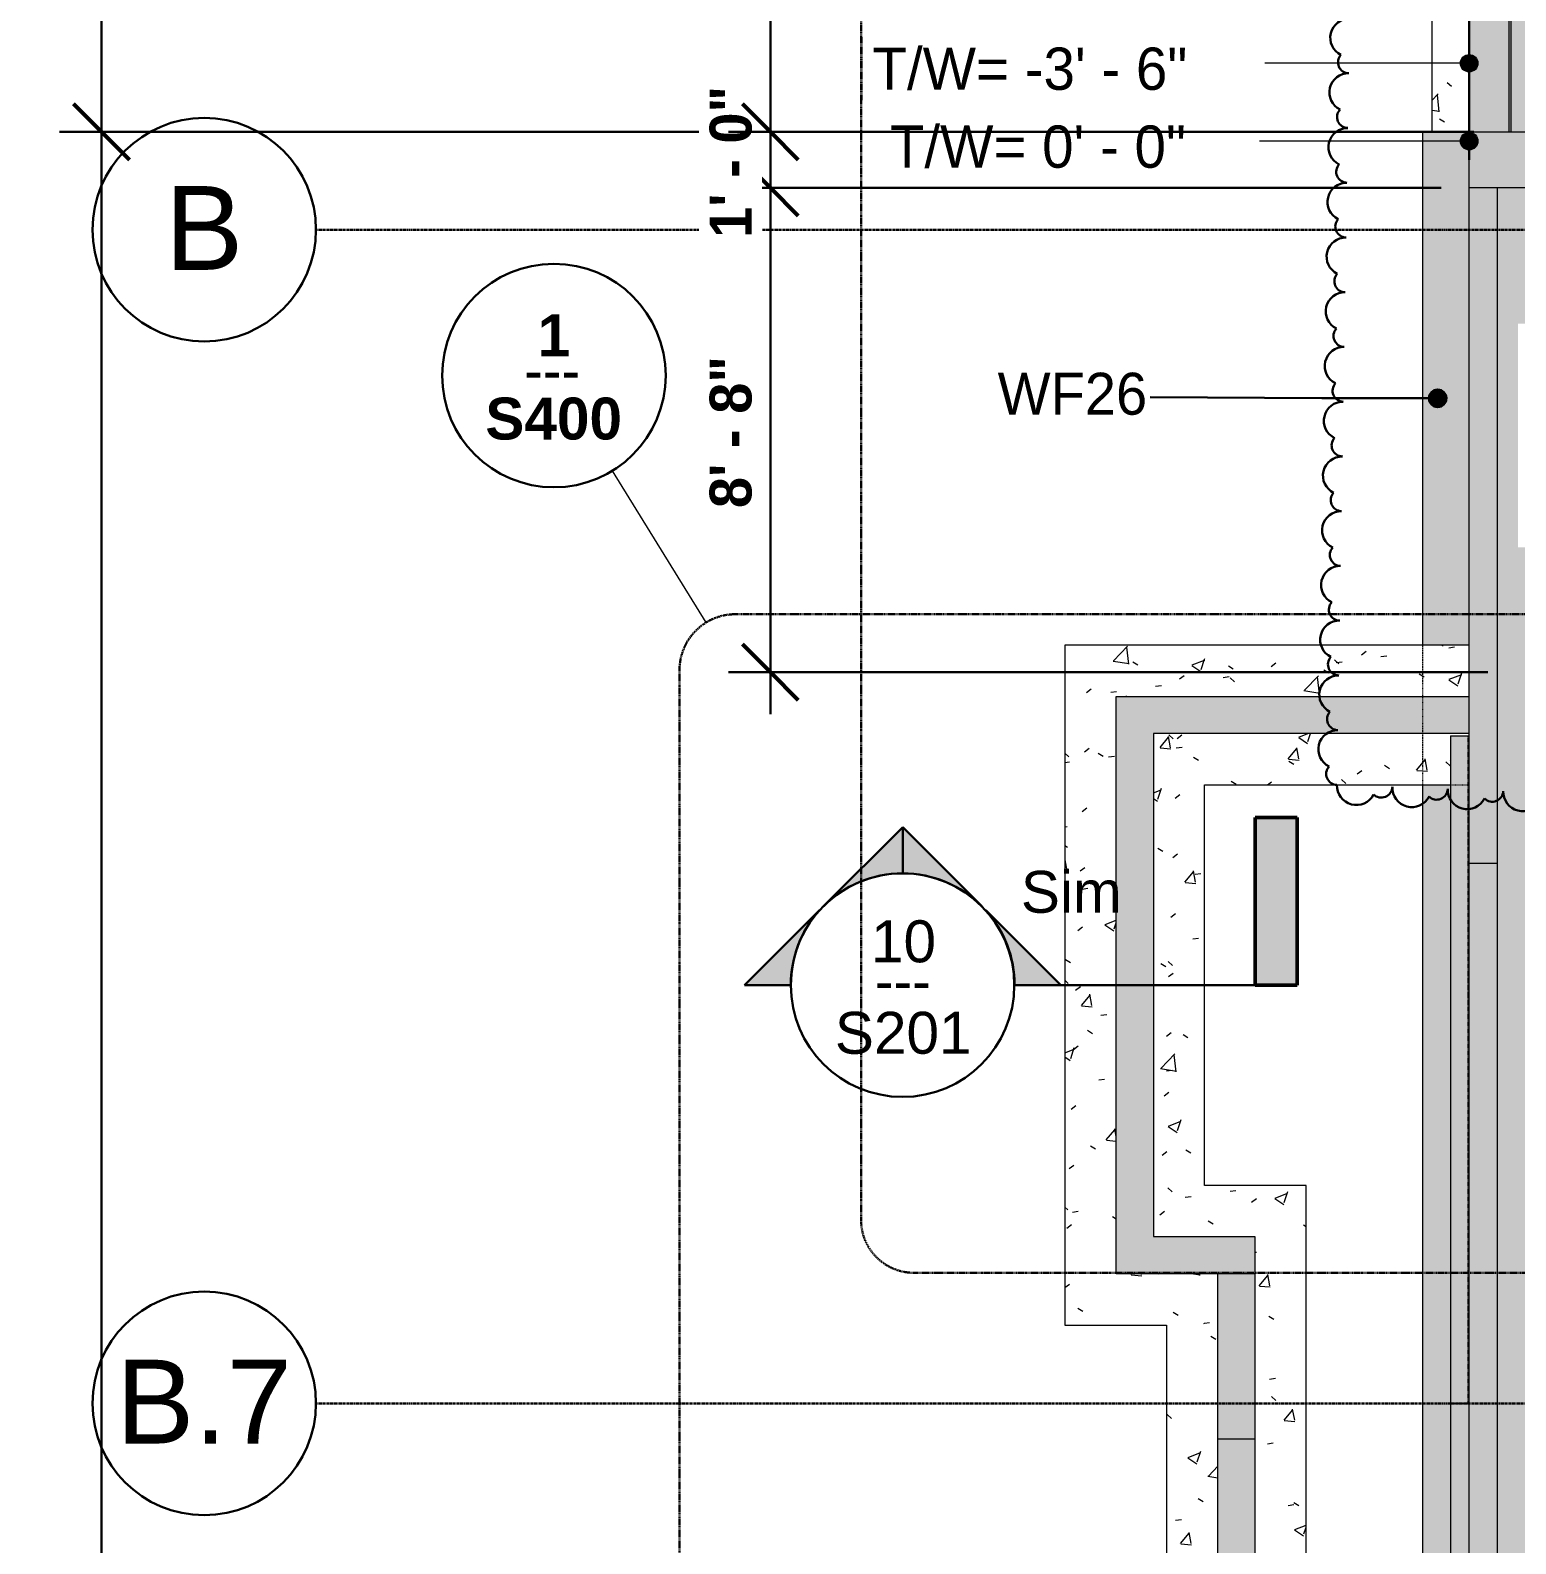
# Model space of a CAD drawing. Header units: inches. Extents: x -4164 to -1564, y 141 to 12367.
# Drawn here: x -4138.3 to -3819.3, y 11253.1 to 11578 of the extents above; entities that cross this region are included whole.
import ezdxf

# ---------------------------------------------------------------- set-up
doc = ezdxf.new("R2010")
doc.units = ezdxf.units.IN
doc.header["$MEASUREMENT"] = 0
for name, pattern in [('Dash', [0.25, 0.125, -0.125]), ('Dash Dot 3_16_', [0.3125, 0.1875, -0.0625, 0, -0.0625]), ('Grid Line 1_2_', [0.875, 0.5, -0.125, 0.125, -0.125]), ('Hidden 1_8_', [0.1875, 0.125, -0.0625])]:
    doc.linetypes.add(name, pattern=pattern)
for name, color, linetype, lineweight in [('A-ANNO-DIMS', 211, 'Continuous', 9), ('A-ANNO-DIMS-96', 211, 'Continuous', 9), ('A-ANNO-SYMB', 150, 'Continuous', 9), ('A-WALL', 113, 'Continuous', 13), ('G-ANNO-DIMS', 111, 'Continuous', 9), ('G-ANNO-REVC', 71, 'Continuous', 30), ('G-ANNO-SYMB', 111, 'Continuous', 30), ('S-BEAM', 12, 'Continuous', 9), ('S-BEAM-HDLN', 1, 'Dash', 9), ('S-FNDN', 32, 'Continuous', 13), ('S-FNDN-HDLN', 4, 'Dash', 9), ('S-FNDN-IDEN', 2, 'Continuous', 30), ('S-GRID', 1, 'Continuous', 9), ('S-GRID-IDEN', 1, 'Continuous', 30)]:
    doc.layers.add(name, color=color, linetype=linetype, lineweight=lineweight)
doc.styles.add('Arial_1', font='arial.ttf', dxfattribs={"height": 18})
doc.styles.add('Arial_3', font='arial.ttf', dxfattribs={"height": 9})
doc.styles.add('Arial_B', font='arialbd.ttf', dxfattribs={"height": 9})
doc.styles.add('Century Gothic', font='', dxfattribs={"height": 9})
doc.styles.add('Century Gothic_1', font='', dxfattribs={"height": 9.070866})
doc.styles.add('Century Gothic_3', font='', dxfattribs={"height": 0.09375})
doc.styles.add('Century Gothic_B', font='', dxfattribs={"height": 9})
doc.styles.get('Century Gothic').set_extended_font_data('Century Gothic')
doc.styles.get('Century Gothic_1').set_extended_font_data('Century Gothic')
doc.styles.get('Century Gothic_3').set_extended_font_data('Century Gothic')
doc.styles.get('Century Gothic_B').set_extended_font_data('Century Gothic', bold=True)
doc.dimstyles.new('OD__1_16__Tol__', dxfattribs={"dimscale": 12, "dimtxt": 9.397514, "dimasz": 1, "dimexe": 0.75, "dimexo": 0.5, "dimgap": 0.125, "dimtad": 1, "dimdec": 4, "dimrnd": 0.0625, "dimzin": 3, "dimdsep": 46, "dimlunit": 4, "dimtxsty": 'Century Gothic_B', "dimblk1": 'OBLIQUE', "dimblk2": 'OBLIQUE', "dimsah": 1, "dimcen": 0.09, "dimdle": 0.75, "dimazin": 0, "dimtfac": 1, "dimtdec": 4, "dimtix": 1, "dimtmove": 0, "dimatfit": 3, "dimfxl": 1, "dimtvp": 1, "dimtfill": 1, "dimfrac": 2, "dimtolj": 1, "dimtzin": 0, "dimlwd": 30, "dimlwe": 30, "dimarcsym": 2})
doc.dimstyles.new('OD__1_4__Tol__', dxfattribs={"dimscale": 12, "dimtxt": 9.397514, "dimasz": 1, "dimexe": 0.75, "dimexo": 0.5, "dimgap": 0.125, "dimtad": 1, "dimrnd": 0.25, "dimzin": 1, "dimdsep": 46, "dimlunit": 4, "dimtxsty": 'Century Gothic_B', "dimblk1": 'OBLIQUE', "dimblk2": 'OBLIQUE', "dimsah": 1, "dimcen": 0.09, "dimdle": 0.75, "dimazin": 0, "dimtfac": 1, "dimtdec": 4, "dimtix": 1, "dimtmove": 0, "dimatfit": 3, "dimfxl": 1, "dimtvp": 1, "dimtfill": 1, "dimfrac": 2, "dimtolj": 1, "dimtzin": 0, "dimlwd": 30, "dimlwe": 30, "dimarcsym": 2})
pattern_1 = [(50, (0, 0), (27.5427, -2.40992), [2.88, -31.68]), (355, (0, 0), (-5.327844, 28.884266), [2.304, -25.344]), (100.451, (2.295, -0.2), (22.215316, 26.47393), [2.448, -26.924]), (46.184, (0, 7.68), (40.981875, -6.35642), [4.32, -47.52]), (96.636, (3.415, 7.15), (35.89075, 37.40619), [3.671, -40.386]), (351.184, (0, 7.68), (35.89097, 37.40622), [3.456, -38.016]), (21, (3.84, 5.76), (22.921036, -15.46073), [2.88, -31.68]), (326, (3.84, 5.76), (9.34353, 27.84574), [2.304, -25.344]), (71.451, (5.75, 4.472), (32.26477, 12.38442), [2.448, -26.924]), (37.5, (0, 0), (0.466855, 12.782707), [1.267, -23.77, 1.267, -24.461, -25.44]), (37.5, (0, 0), (0.466855, 12.782707), [-50.765, 1.267, -24.173]), (7.5, (0, 0), (10.10159, 15.14509), [1.267, -13.402, 1.267, -23.194, -9.696]), (7.5, (0, 0), (10.10159, 15.14509), [-39.13, 1.267, -8.429]), (327.5, (-8.563, 0), (20.499161, -0.86578), [1.267, -8.333, 1.267, -28.685, -39.744]), (327.5, (-8.563, 0), (20.499161, -0.86578), [-39.552, 1.267, -38.477]), (317.5, (-12.403, 0), (22.39478, 3.844288), [1.267, -11.213, 1.267, -18.624, -28.224]), (317.5, (-12.403, 0), (22.39478, 3.844288), [-32.371, 1.267, -26.957])]

# ---------------------------------------------------------------- blocks, each defined once
blk = doc.blocks.new('L-Angle - GALV_ ANGLE - T_B_D_-1693491-FOUNDATION PLAN')
at = {"layer": 'S-BEAM', "linetype": 'Hidden 1_8_'}
blk.add_line((-73.93, -0.83), (69.39, -0.83), dxfattribs=at)
blk = doc.blocks.new('Grid - Grid Head - Circle-1738874-FOUNDATION PLAN')
at = {"layer": 'S-GRID-IDEN'}
for start, end in [(360, 180), (180, 360)]:
    blk.add_arc((0, 0), 0.25, start, end, dxfattribs=at)
blk = doc.blocks.new('DIMBLOCK34-FOUNDATION PLAN')
at = {"layer": 'A-ANNO-DIMS-96', "lineweight": 30}
for p, q in [((-3829.32, 11550.19), (-3829.32, 12016.64)), ((-3207.32, 11789.19), (-3207.32, 12016.64)), ((-3838.32, 12007.64), (-3198.32, 12007.64)), ((-3829.32, 12007.64), (-3829.32, 11550.19)), ((-3207.32, 12007.64), (-3207.32, 11789.19))]:
    blk.add_line(p, q, dxfattribs=at)
at = {"layer": 'A-ANNO-DIMS-96', "lineweight": 50}
for p, q in [((-3829.32, 12007.64), (-3823.32, 12013.64)), ((-3207.32, 12007.64), (-3201.32, 12013.64)), ((-3829.32, 12007.64), (-3835.32, 12001.64)), ((-3207.32, 12007.64), (-3213.32, 12001.64))]:
    blk.add_line(p, q, dxfattribs=at)
at = {"layer": 'A-ANNO-DIMS-96', "color": 0, "lineweight": 30, "insert": (-3542.12, 12020.67), "char_height": 9, "width": 57.1011, "attachment_point": 1, "line_spacing_factor": 0.984502, "style": 'Century Gothic_B', "bg_fill": 3, "box_fill_scale": 1.25, "bg_fill_color": 256, "bg_fill_true_color": 13158600, "bg_fill_transparency": 0}
blk.add_mtext('51\' - 10"', dxfattribs=at)
blk = doc.blocks.new('_Oblique')
at = {"color": 0, "linetype": 'ByBlock', "lineweight": -2}
blk.add_line((-0.5, -0.5), (0.5, 0.5), dxfattribs=at)
blk = doc.blocks.new('Detail View - Callout Head-1738297-FOUNDATION PLAN')
at = {"layer": 'A-ANNO-SYMB', "lineweight": 30}
for start, end in [(360, 180), (180, 360)]:
    blk.add_arc((0, 0), 0.25, start, end, dxfattribs=at)
at = {"layer": 'A-ANNO-SYMB', "insert": (-0.0662, 0.0585), "char_height": 0.09375, "width": 0.160969, "attachment_point": 1, "style": 'Century Gothic_3'}
blk.add_mtext('---', dxfattribs=at)
blk = doc.blocks.new('DIMBLOCK71-FOUNDATION PLAN')
at = {"layer": 'A-ANNO-DIMS-96', "lineweight": 30}
for p, q in [((-4123.02, 12096.19), (-4123.02, 11556.19)), ((-3835.32, 12087.19), (-4132.02, 12087.19)), ((-4123.02, 12087.19), (-3835.32, 12087.19)), ((-3835.32, 11556.19), (-4132.02, 11556.19)), ((-4123.02, 11556.19), (-3835.32, 11556.19))]:
    blk.add_line(p, q, dxfattribs=at)
at = {"layer": 'A-ANNO-DIMS-96', "lineweight": 50}
for p, q in [((-4123.02, 12087.19), (-4129.02, 12093.19)), ((-4123.02, 12087.19), (-4117.02, 12081.19)), ((-4123.02, 11556.19), (-4129.02, 11562.19)), ((-4123.02, 11556.19), (-4117.02, 11550.19))]:
    blk.add_line(p, q, dxfattribs=at)
at = {"layer": 'A-ANNO-DIMS-96', "color": 0, "lineweight": 30, "insert": (-4136.06, 11801.4), "char_height": 9, "width": 48.6881, "attachment_point": 1, "rotation": 90, "line_spacing_factor": 0.984502, "style": 'Century Gothic_B', "bg_fill": 3, "box_fill_scale": 1.25, "bg_fill_color": 256, "bg_fill_true_color": 13158600, "bg_fill_transparency": 0}
blk.add_mtext('44\' - 3"', dxfattribs=at)
blk = doc.blocks.new('DIMBLOCK72-FOUNDATION PLAN')
at = {"layer": 'A-ANNO-DIMS-96', "lineweight": 50}
for p, q in [((-4123.02, 11556.19), (-4129.02, 11562.19)), ((-4123.02, 11556.19), (-4117.02, 11550.19)), ((-4123.02, 10011.56), (-4129.02, 10017.56)), ((-4123.02, 10011.56), (-4117.02, 10005.56))]:
    blk.add_line(p, q, dxfattribs=at)
at = {"layer": 'A-ANNO-DIMS-96', "lineweight": 30}
for p, q in [((-3835.32, 11556.19), (-4132.02, 11556.19)), ((-4123.02, 11556.19), (-4123.02, 10011.56)), ((-4123.02, 11556.19), (-3835.32, 11556.19)), ((-3835.32, 10011.56), (-4132.02, 10011.56)), ((-4123.02, 10011.56), (-3835.32, 10011.56))]:
    blk.add_line(p, q, dxfattribs=at)
at = {"layer": 'A-ANNO-DIMS-96', "color": 0, "lineweight": 30, "insert": (-4136.06, 10748.37), "char_height": 9, "width": 85.2041, "attachment_point": 1, "rotation": 90, "line_spacing_factor": 0.984502, "style": 'Century Gothic_B', "bg_fill": 3, "box_fill_scale": 1.25, "bg_fill_color": 256, "bg_fill_true_color": 13158600, "bg_fill_transparency": 0}
blk.add_mtext('128\' - 8 3/4"', dxfattribs=at)
blk = doc.blocks.new('Section - 3_32_ x 3_8_-1738294-FOUNDATION PLAN')
at = {"layer": 'G-ANNO-SYMB', "lineweight": 9}
blk.add_hatch(color=256, dxfattribs=at).paths.add_polyline_path([(0, 0.375), (0, 0), (-0.09375, 0), (-0.09375, 0.375)], flags=0)
at = {"layer": 'G-ANNO-SYMB', "lineweight": 50}
for p, q in [((0, 0.375), (-0.09375, 0.375)), ((-0.09375, 0.375), (-0.09375, 0)), ((0, 0), (0, 0.375)), ((-0.09375, 0), (0, 0))]:
    blk.add_line(p, q, dxfattribs=at)
blk = doc.blocks.new('Section - Section Head - Filled-1738293-FOUNDATION PLAN')
at = {"layer": 'G-ANNO-SYMB', "lineweight": 9}
h = blk.add_hatch(color=256, dxfattribs=at)
edge = h.paths.add_edge_path(flags=0)
edge.add_line((-0.4268, 0.1768), (-0.25, 0.3536))
edge.add_line((-0.25, 0.3536), (-0.25, 0.25))
edge.add_arc((-0.25, 0), 0.25, 90, 135)
h = blk.add_hatch(color=256, dxfattribs=at)
edge = h.paths.add_edge_path(flags=0)
edge.add_arc((-0.25, 0), 0.25, 45, 90)
edge.add_line((-0.25, 0.25), (-0.25, 0.3536))
edge.add_line((-0.25, 0.3536), (-0.0732, 0.1768))
h = blk.add_hatch(color=256, dxfattribs=at)
edge = h.paths.add_edge_path(flags=0)
edge.add_arc((-0.25, 0), 0.2503, 137.9216, 180)
edge.add_line((-0.5003, 0), (-0.6036, 0))
edge.add_line((-0.6036, 0), (-0.4358, 0.1678))
h = blk.add_hatch(color=256, dxfattribs=at)
edge = h.paths.add_edge_path(flags=0)
edge.add_line((-0.0642, 0.1678), (0.1036, 0))
edge.add_line((0.1036, 0), (0.0003, 0))
edge.add_arc((-0.25, 0), 0.2503, 0, 42.0784)
at = {"layer": 'G-ANNO-SYMB'}
for p, q in [((-0.25, 0.3536), (-0.4268, 0.1768)), ((-0.25, 0.25), (-0.25, 0.3536)), ((-0.0732, 0.1768), (-0.25, 0.3536)), ((-0.25, 0.3536), (-0.25, 0.25)), ((-0.4358, 0.1678), (-0.6036, 0)), ((0.1036, 0), (-0.0642, 0.1678)), ((-0.6036, 0), (-0.5003, 0)), ((0.0003, 0), (0.1036, 0))]:
    blk.add_line(p, q, dxfattribs=at)
for centre, radius, start, end in [((-0.2503, 0), 0.25, 360, 180), ((-0.25, 0), 0.25, 90, 135), ((-0.25, 0), 0.25, 45, 90), ((-0.25, 0), 0.2503, 137.9216, 180), ((-0.25, 0), 0.2503, 0, 42.0784), ((-0.2503, 0), 0.25, 180, 360)]:
    blk.add_arc(centre, radius, start, end, dxfattribs=at)
blk = doc.blocks.new('DIMBLOCK84-FOUNDATION PLAN')
at = {"layer": 'A-ANNO-DIMS-96', "lineweight": 50}
for p, q in [((-3979.38, 11544.19), (-3985.38, 11550.19)), ((-3979.38, 11544.19), (-3973.38, 11538.19)), ((-3979.38, 11440.19), (-3985.38, 11446.19)), ((-3979.38, 11440.19), (-3973.38, 11434.19))]:
    blk.add_line(p, q, dxfattribs=at)
at = {"layer": 'A-ANNO-DIMS-96', "lineweight": 30}
for p, q in [((-3835.32, 11544.19), (-3988.38, 11544.19)), ((-3979.38, 11431.19), (-3979.38, 11544.19)), ((-3979.38, 11544.19), (-3835.32, 11544.19)), ((-3825.32, 11440.19), (-3988.38, 11440.19)), ((-3979.38, 11440.19), (-3825.32, 11440.19))]:
    blk.add_line(p, q, dxfattribs=at)
at = {"layer": 'A-ANNO-DIMS-96', "color": 0, "lineweight": 30, "insert": (-3992.42, 11475.41), "char_height": 9, "width": 40.2751, "attachment_point": 1, "rotation": 90, "line_spacing_factor": 0.984502, "style": 'Century Gothic_B', "bg_fill": 3, "box_fill_scale": 1.25, "bg_fill_color": 256, "bg_fill_true_color": 13158600, "bg_fill_transparency": 0}
blk.add_mtext('8\' - 8"', dxfattribs=at)
blk = doc.blocks.new('DIMBLOCK85-FOUNDATION PLAN')
at = {"layer": 'A-ANNO-DIMS-96', "lineweight": 50}
for p, q in [((-3979.38, 11556.19), (-3985.38, 11562.19)), ((-3979.38, 11556.19), (-3973.38, 11550.19)), ((-3979.38, 11544.19), (-3985.38, 11550.19)), ((-3979.38, 11544.19), (-3973.38, 11538.19))]:
    blk.add_line(p, q, dxfattribs=at)
at = {"layer": 'A-ANNO-DIMS-96', "lineweight": 30}
for p, q in [((-3828.32, 11556.19), (-3988.38, 11556.19)), ((-3979.38, 11544.19), (-3979.38, 11556.19)), ((-3979.38, 11556.19), (-3828.32, 11556.19)), ((-3835.32, 11544.19), (-3988.38, 11544.19)), ((-3979.38, 11544.19), (-3835.32, 11544.19))]:
    blk.add_line(p, q, dxfattribs=at)
at = {"layer": 'A-ANNO-DIMS-96', "color": 0, "lineweight": 30, "insert": (-3992.42, 11533.41), "char_height": 9, "width": 40.2751, "attachment_point": 1, "rotation": 90, "line_spacing_factor": 0.984502, "style": 'Century Gothic_B', "bg_fill": 3, "box_fill_scale": 1.25, "bg_fill_color": 256, "bg_fill_true_color": 13158600, "bg_fill_transparency": 0}
blk.add_mtext('1\' - 0"', dxfattribs=at)
blk = doc.blocks.new('DIMBLOCK86-FOUNDATION PLAN')
at = {"layer": 'A-ANNO-DIMS-96', "lineweight": 50}
for p, q in [((-3979.38, 11775.19), (-3985.38, 11781.19)), ((-3979.38, 11775.19), (-3973.38, 11769.19)), ((-3979.38, 11556.19), (-3985.38, 11562.19)), ((-3979.38, 11556.19), (-3973.38, 11550.19))]:
    blk.add_line(p, q, dxfattribs=at)
at = {"layer": 'A-ANNO-DIMS-96', "lineweight": 30}
for p, q in [((-3761.32, 11775.19), (-3988.38, 11775.19)), ((-3979.38, 11556.19), (-3979.38, 11775.19)), ((-3979.38, 11775.19), (-3761.32, 11775.19)), ((-3828.32, 11556.19), (-3988.38, 11556.19)), ((-3979.38, 11556.19), (-3828.32, 11556.19))]:
    blk.add_line(p, q, dxfattribs=at)
at = {"layer": 'A-ANNO-DIMS-96', "color": 0, "lineweight": 30, "insert": (-3992.42, 11645.4), "char_height": 9, "width": 48.6881, "attachment_point": 1, "rotation": 90, "line_spacing_factor": 0.984502, "style": 'Century Gothic_B', "bg_fill": 3, "box_fill_scale": 1.25, "bg_fill_color": 256, "bg_fill_true_color": 13158600, "bg_fill_transparency": 0}
blk.add_mtext('18\' - 3"', dxfattribs=at)
blk = doc.blocks.new('Family - ___-1979984-FOUNDATION PLAN')
at = {"layer": 'G-ANNO-REVC'}
for centre, radius, start, end in [((-3855.04, 11576.42), 4.11, 89.0423, 243.8335), ((-3855.13, 11571.13), 2.35, 137.232, 269.0423), ((-3855.24, 11564.67), 4.11, 89.0423, 243.8335), ((-3855.33, 11559.38), 2.35, 137.232, 269.0423), ((-3855.43, 11552.91), 4.11, 89.0423, 243.8335), ((-3855.52, 11547.63), 2.35, 137.232, 269.0423), ((-3855.63, 11541.16), 4.11, 89.0423, 243.8335), ((-3855.72, 11535.87), 2.35, 137.232, 269.0423), ((-3855.83, 11529.41), 4.11, 89.0423, 243.8335), ((-3855.92, 11524.12), 2.35, 137.232, 269.0423), ((-3856.02, 11517.65), 4.11, 89.0423, 243.8335), ((-3856.11, 11512.37), 2.35, 137.232, 269.0423), ((-3856.22, 11505.9), 4.11, 89.0423, 243.8335), ((-3856.31, 11500.61), 2.35, 137.232, 269.0423), ((-3856.42, 11494.15), 4.11, 89.0423, 243.8335), ((-3856.51, 11488.86), 2.35, 137.232, 269.0423), ((-3856.61, 11482.39), 4.11, 89.0423, 243.8335), ((-3856.7, 11477.11), 2.35, 137.232, 269.0423), ((-3856.81, 11470.64), 4.11, 89.0423, 243.8335), ((-3856.9, 11465.35), 2.35, 137.232, 269.0423), ((-3857.01, 11458.89), 4.11, 89.0423, 243.8335), ((-3857.1, 11453.6), 2.35, 137.232, 269.0423), ((-3857.2, 11447.14), 4.11, 89.0423, 243.8335), ((-3857.29, 11441.85), 2.35, 137.232, 269.0423), ((-3857.4, 11435.38), 4.11, 89.0423, 243.8335), ((-3857.49, 11430.09), 2.35, 137.232, 269.0423), ((-3857.6, 11423.63), 4.11, 89.0423, 243.8335), ((-3857.68, 11418.34), 2.35, 137.232, 269.0423), ((-3853.56, 11415.83), 4.17, 177.8709, 332.6621), ((-3848.2, 11415.64), 2.38, 226.0606, 357.8709), ((-3841.65, 11415.39), 4.17, 177.8709, 332.6621), ((-3836.29, 11415.19), 2.38, 226.0606, 357.8709), ((-3829.75, 11414.95), 4.17, 177.8709, 332.6621), ((-3824.39, 11414.75), 2.38, 226.0606, 357.8709), ((-3817.84, 11414.51), 4.17, 177.8709, 332.6621)]:
    blk.add_arc(centre, radius, start, end, dxfattribs=at)

msp = doc.modelspace()

# ---------------------------------------------------------------- hatches: boundary and pattern name
at = {"layer": 'A-WALL'}
for points in [[(-3809.32374, 11432.1894), (-3587.32374, 11432.1894), (-3587.32374, 11440.1894), (-3819.32374, 11440.1894), (-3819.32374, 11432.1894), (-3811.14192, 11432.1894)], [(-3905.12374, 11426.9894), (-3829.32374, 11426.9894), (-3829.32374, 11434.9894), (-3905.12374, 11434.9894)], [(-3905.12374, 11310.9894), (-3897.12374, 11310.9894), (-3897.12374, 11426.9894), (-3905.12374, 11426.9894), (-3905.12374, 11324.67756)], [(-3883.32374, 11310.9894), (-3875.32374, 11310.9894), (-3875.32374, 11318.9894), (-3897.12374, 11318.9894), (-3897.12374, 11310.9894), (-3886.12374, 11310.9894)], [(-3876.57417, 11275.53958), (-3875.32374, 11275.53958), (-3875.32374, 11310.9894), (-3883.32374, 11310.9894), (-3883.32374, 11275.53958)], [(-3883.32374, 11057.1144), (-3875.32374, 11057.1144), (-3875.32374, 11275.53958), (-3883.32374, 11275.53958), (-3883.32374, 11154.0144)]]:
    msp.add_hatch(color=256, dxfattribs=at).paths.add_polyline_path(points, flags=0)
at = {"layer": 'G-ANNO-DIMS'}
h = msp.add_hatch(color=256, dxfattribs=at)
edge = h.paths.add_edge_path(flags=0)
edge.add_arc((-3829.32374, 11554.20249), 1.875, 0, 360)
at = {"layer": 'S-BEAM'}
for points in [[(-3829.32374, 11283.17264), (-3829.32374, 11426.4894), (-3833.32374, 11426.4894), (-3833.32374, 11283.17264)], [(-3833.32374, 11067.36014), (-3829.32374, 11067.36014), (-3829.32374, 11283.17264), (-3833.32374, 11283.17264), (-3833.32374, 11161.53656)]]:
    msp.add_hatch(color=253, dxfattribs=at).paths.add_polyline_path(points, flags=0)
at = {"layer": 'S-FNDN', "lineweight": 9}
h = msp.add_hatch(dxfattribs=at)
h.set_pattern_fill('FP_6', color=256, style=0, pattern_type=2)
h.set_pattern_definition(pattern_1)
h.paths.add_polyline_path([(-3809.32374, 11529.1894), (-3807.32374, 11529.1894), (-3807.32374, 11544.1894), (-3809.32374, 11544.1894)], flags=0)
h.paths.add_polyline_path([(-3807.32374, 11556.1894), (-3807.32374, 11830.9894), (-3815.32374, 11830.9894), (-3815.32374, 11556.1894), (-3809.32374, 11556.1894)], flags=0)
h.paths.add_polyline_path([(-3829.32374, 11556.1894), (-3829.32374, 11830.9894), (-3837.32374, 11830.9894), (-3837.32374, 11556.1894)], flags=0)
at = {"layer": 'S-FNDN'}
for points in [[(-3820.82374, 11556.1894), (-3820.82374, 11830.9894), (-3829.32374, 11830.9894), (-3829.32374, 11556.1894)], [(-3820.32374, 11556.1894), (-3820.32374, 11830.9894), (-3820.82374, 11830.9894), (-3820.82374, 11556.1894)], [(-3815.32374, 11556.1894), (-3815.32374, 11830.9894), (-3820.32374, 11830.9894), (-3820.32374, 11556.1894)], [(-3829.32374, 11544.1894), (-3599.32374, 11544.1894), (-3599.32374, 11556.1894), (-3829.32374, 11556.1894)], [(-3829.32374, 11399.1894), (-3823.32374, 11399.1894), (-3823.32374, 11544.1894), (-3829.32374, 11544.1894), (-3829.32374, 11415.9894)], [(-3819.32374, 10011.5599), (-3819.32374, 11544.1894), (-3823.32374, 11544.1894), (-3823.32374, 10011.5599)], [(-3829.32374, 11165.1894), (-3823.32374, 11165.1894), (-3823.32374, 11399.1894), (-3829.32374, 11399.1894), (-3829.32374, 11324.67756)]]:
    msp.add_hatch(color=256, dxfattribs=at).paths.add_polyline_path(points, flags=0)
at = {"layer": 'S-FNDN', "lineweight": 9}
h = msp.add_hatch(dxfattribs=at)
h.set_pattern_fill('FP_6', color=256, style=0, pattern_type=2)
h.set_pattern_definition(pattern_1)
h.paths.add_polyline_path([(-3829.32374, 9901.1894), (-3829.32374, 11002.1144), (-3839.32374, 11002.1144), (-3839.32374, 9901.1894), (-3829.45592, 9901.1894)], flags=0)
h.paths.add_polyline_path([(-3819.32374, 9911.1894), (-3809.32374, 9911.1894), (-3809.32374, 11432.1894), (-3819.32374, 11432.1894), (-3819.32374, 9937.97906)], flags=0)
h.paths.add_polyline_path([(-3839.32374, 11032.1144), (-3833.32374, 11032.1144), (-3833.32374, 11415.9894), (-3839.32374, 11415.9894), (-3839.32374, 11067.40437)], flags=0)
h.paths.add_polyline_path([(-3818.82374, 11440.1894), (-3809.32374, 11440.1894), (-3809.32374, 11466.9894), (-3818.82374, 11466.9894), (-3818.82374, 11514.9894), (-3809.32374, 11514.9894), (-3809.32374, 11544.1894), (-3819.32374, 11544.1894), (-3819.32374, 11440.1894)], flags=0)
h.paths.add_polyline_path([(-3839.32374, 11445.9894), (-3829.32374, 11445.9894), (-3829.32374, 11556.1894), (-3839.32374, 11556.1894), (-3839.32374, 11544.1894)], flags=0)
h = msp.add_hatch(dxfattribs=at)
h.set_pattern_fill('FP_6', color=256, style=0, pattern_type=2)
h.set_pattern_definition(pattern_1)
h.paths.add_polyline_path([(-3894.32374, 11299.9894), (-3886.12374, 11299.9894), (-3886.12374, 11310.9894), (-3905.12374, 11310.9894), (-3905.12374, 11434.9894), (-3886.12374, 11434.9894), (-3886.12374, 11445.9894), (-3916.12374, 11445.9894), (-3916.12374, 11299.9894), (-3897.12374, 11299.9894)], flags=0)
h.paths.add_polyline_path([(-3886.12374, 11318.9894), (-3886.12374, 11426.9894), (-3897.12374, 11426.9894), (-3897.12374, 11318.9894), (-3889.1304, 11318.9894)], flags=0)
h = msp.add_hatch(dxfattribs=at)
h.set_pattern_fill('FP_6', color=256, style=0, pattern_type=2)
h.set_pattern_definition(pattern_1)
h.paths.add_polyline_path([(-3833.32374, 11415.9894), (-3833.32374, 11426.4894), (-3829.32374, 11426.4894), (-3829.32374, 11426.9894), (-3886.12374, 11426.9894), (-3886.12374, 11415.9894), (-3839.32374, 11415.9894)], flags=0)
h.paths.add_polyline_path([(-3886.12374, 11434.9894), (-3829.32374, 11434.9894), (-3829.32374, 11445.9894), (-3886.12374, 11445.9894)], flags=0)
h = msp.add_hatch(dxfattribs=at)
h.set_pattern_fill('FP_6', color=256, style=0, pattern_type=2)
h.set_pattern_definition(pattern_1)
h.paths.add_polyline_path([(-3886.12374, 11299.9894), (-3883.32374, 11299.9894), (-3883.32374, 11310.9894), (-3886.12374, 11310.9894)], flags=0)
h.paths.add_polyline_path([(-3875.32374, 11299.9894), (-3864.32374, 11299.9894), (-3864.32374, 11329.9894), (-3886.12374, 11329.9894), (-3886.12374, 11318.9894), (-3875.32374, 11318.9894), (-3875.32374, 11310.9894)], flags=0)
h = msp.add_hatch(dxfattribs=at)
h.set_pattern_fill('FP_6', color=256, style=0, pattern_type=2)
h.set_pattern_definition(pattern_1)
h.paths.add_polyline_path([(-3894.32374, 11057.1144), (-3883.32374, 11057.1144), (-3883.32374, 11067.44384), (-3883.57374, 11067.46429), (-3883.57374, 11067.73006), (-3883.57374, 11067.76073), (-3883.82374, 11067.75051), (-3887.32374, 11067.77095), (-3887.32374, 11217.51772), (-3883.32374, 11217.51772), (-3883.32374, 11221.1144), (-3894.32374, 11221.1144), (-3894.32374, 11067.75051)], flags=0)
h.paths.add_polyline_path([(-3875.32374, 11057.1144), (-3864.32374, 11057.1144), (-3864.32374, 11299.9894), (-3875.32374, 11299.9894), (-3875.32374, 11113.2144)], flags=0)
h.paths.add_polyline_path([(-3887.98159, 11229.1144), (-3883.32374, 11229.1144), (-3883.32374, 11299.9894), (-3894.32374, 11299.9894), (-3894.32374, 11229.1144)], flags=0)
at = {"layer": 'S-FNDN-IDEN'}
h = msp.add_hatch(color=256, dxfattribs=at)
edge = h.paths.add_edge_path(flags=0)
edge.add_arc((-3836.09448, 11498.98916), 1.875, 0, 360)

# ---------------------------------------------------------------- linework, layer by layer
at = {"layer": 'A-ANNO-SYMB'}
msp.add_line((-3993.18515, 11450.84794), (-4013.27098, 11483.44378), dxfattribs=at)
at = {"layer": 'A-ANNO-SYMB', "linetype": 'Dash Dot 3_16_', "lineweight": 30}
for p, q in [((-3803.65056, 11452.6318), (-3986.88988, 11452.6318)), ((-3998.88988, 11440.6318), (-3998.88988, 10999.83491))]:
    msp.add_line(p, q, dxfattribs=at)
msp.add_arc((-3986.88988, 11440.6318), 12, 90, 180, dxfattribs=at)
at = {"layer": 'A-WALL'}
for p, q in [((-3905.12374, 11434.9894), (-3829.32374, 11434.9894)), ((-3905.12374, 11310.9894), (-3905.12374, 11434.9894)), ((-3829.32374, 11426.9894), (-3897.12374, 11426.9894)), ((-3897.12374, 11426.9894), (-3897.12374, 11318.9894)), ((-3897.12374, 11318.9894), (-3875.32374, 11318.9894)), ((-3875.32374, 11318.9894), (-3875.32374, 11057.1144)), ((-3875.32374, 11310.9894), (-3905.12374, 11310.9894)), ((-3883.32374, 11057.1144), (-3883.32374, 11310.9894)), ((-3875.32374, 11275.53958), (-3883.32374, 11275.53958))]:
    msp.add_line(p, q, dxfattribs=at)
at = {"layer": 'G-ANNO-DIMS'}
for p, q in [((-3861.0495, 11570.92925), (-3884.66228, 11570.92925)), ((-3868.58959, 11554.20249), (-3884.99062, 11554.20249)), ((-3829.32374, 11554.20249), (-3868.58959, 11554.20249))]:
    msp.add_line(p, q, dxfattribs=at)
msp.add_circle((-3829.32374, 11554.20249), 1.875, dxfattribs=at)
at = {"layer": 'S-BEAM', "color": 143}
for p, q in [((-3833.32374, 11426.4894), (-3829.32374, 11426.4894)), ((-3833.32374, 11426.4894), (-3833.32374, 11283.17264)), ((-3829.32374, 11283.17264), (-3833.32374, 11283.17264)), ((-3833.32374, 11283.17264), (-3833.32374, 11067.36014)), ((-3833.32374, 11283.17264), (-3829.32374, 11283.17264))]:
    msp.add_line(p, q, dxfattribs=at)
at = {"layer": 'S-BEAM-HDLN'}
msp.add_line((-3833.07374, 11283.18288), (-3829.82374, 11283.18288), dxfattribs=at)
at = {"layer": 'S-BEAM-HDLN', "flags": 128}
for points in [[(-3833.31815, 11283.17457), (-3833.25051, 11283.17988), (-3833.07374, 11283.18288)], [(-3829.82374, 11283.18288), (-3829.64696, 11283.18588), (-3829.57374, 11283.19312)], [(-3829.57374, 11283.32623), (-3829.50051, 11283.33347), (-3829.32374, 11283.33646)]]:
    msp.add_lwpolyline(points, dxfattribs=at)
at = {"layer": 'S-FNDN'}
for p, q in [((-3829.32374, 11010.9894), (-3829.32374, 12087.1894)), ((-3820.82374, 11830.9894), (-3820.82374, 11556.1894)), ((-3820.32374, 11556.1894), (-3820.32374, 11830.9894)), ((-3829.32374, 11556.1894), (-3485.32374, 11556.1894)), ((-3587.32374, 11544.1894), (-3829.32374, 11544.1894)), ((-3823.32374, 11544.1894), (-3823.32374, 10166.1894)), ((-3829.32374, 11399.1894), (-3823.32374, 11399.1894))]:
    msp.add_line(p, q, dxfattribs=at)
at = {"layer": 'S-FNDN', "color": 253}
for p, q in [((-3837.32374, 11830.9894), (-3837.32374, 11556.1894)), ((-3839.32374, 11556.1894), (-3837.32374, 11556.1894)), ((-3839.32374, 11556.1894), (-3839.32374, 11445.9894)), ((-3916.12374, 11445.9894), (-3916.12374, 11299.9894)), ((-3829.32374, 11445.9894), (-3916.12374, 11445.9894)), ((-3886.12374, 11329.9894), (-3886.12374, 11415.9894)), ((-3886.12374, 11415.9894), (-3833.32374, 11415.9894)), ((-3839.32374, 11415.9894), (-3839.32374, 11032.1144)), ((-3864.32374, 11329.9894), (-3886.12374, 11329.9894)), ((-3864.32374, 11057.1144), (-3864.32374, 11329.9894)), ((-3916.12374, 11299.9894), (-3894.32374, 11299.9894)), ((-3894.32374, 11299.9894), (-3894.32374, 11240.1144))]:
    msp.add_line(p, q, dxfattribs=at)
at = {"layer": 'S-FNDN-HDLN'}
for p, q in [((-3839.32374, 11445.98744), (-3839.32374, 11415.99135)), ((-3833.32178, 11415.9894), (-3829.32374, 11415.9894))]:
    msp.add_line(p, q, dxfattribs=at)
at = {"layer": 'S-FNDN-IDEN'}
for p, q in [((-3860.98629, 11498.98916), (-3897.79968, 11499.23483)), ((-3836.09448, 11498.98916), (-3860.98629, 11498.98916))]:
    msp.add_line(p, q, dxfattribs=at)
msp.add_circle((-3836.09448, 11498.98916), 1.875, dxfattribs=at)
at = {"layer": 'S-GRID', "linetype": 'Grid Line 1_2_', "lineweight": 30}
for p, q in [((-1777.2452, 11535.1894), (-4076.95, 11535.1894)), ((-1777.2452, 11283.1894), (-4076.95, 11283.1894))]:
    msp.add_line(p, q, dxfattribs=at)

# ---------------------------------------------------------------- block references
at = {"layer": 'A-ANNO-SYMB', "xscale": 95.99999999999994, "yscale": 95.99999999999994, "zscale": 95.99999999999994}
msp.add_blockref('Detail View - Callout Head-1738297-FOUNDATION PLAN', (-4025.86152, 11503.87606), dxfattribs=at)
at = {"layer": 'S-BEAM', "linetype": 'Hidden 1_8_', "rotation": 90}
msp.add_blockref('L-Angle - GALV_ ANGLE - T_B_D_-1693491-FOUNDATION PLAN', (-3830.40374, 11357.10313), dxfattribs=at)
at = {"layer": 'S-GRID-IDEN', "xscale": 95.99999999999994, "yscale": 95.99999999999994, "zscale": 95.99999999999994, "rotation": 89.99999999999987}
for p in [(-4100.95, 11535.1894), (-4100.95, 11283.1894)]:
    msp.add_blockref('Grid - Grid Head - Circle-1738874-FOUNDATION PLAN', p, dxfattribs=at)

# ---------------------------------------------------------------- texts
at = {"layer": 'A-ANNO-SYMB', "char_height": 9, "attachment_point": 1, "style": 'Arial_B'}
for s, insert, width in [('\\fArial|b1|i0|c0|p34|;1', (-4029.35144, 11517.01664), 8.484), ('S400', (-4040.59554, 11499.14109), 35.754)]:
    msp.add_mtext(s, dxfattribs=dict(at, insert=insert, width=width))
at = {"layer": 'S-FNDN-IDEN', "lineweight": 9, "insert": (-3930.56819, 11504.47215), "char_height": 9, "width": 39.39, "attachment_point": 1, "style": 'Century Gothic'}
msp.add_mtext('WF26', dxfattribs=at)
at = {"layer": 'S-GRID-IDEN', "lineweight": 9, "char_height": 18, "attachment_point": 1, "style": 'Arial_1'}
for s, insert, width in [('B', (-4109.35645, 11544.57022), 20.301), ('B.7', (-4119.86353, 11292.57022), 45.753)]:
    msp.add_mtext(s, dxfattribs=dict(at, insert=insert, width=width))

# ---------------------------------------------------------------- next in the draw order: texts
at = {"layer": 'G-ANNO-DIMS', "char_height": 9.0708661, "attachment_point": 1, "line_spacing_factor": 0.984502, "style": 'Century Gothic_1', "bg_fill": 3, "box_fill_scale": 1.25, "bg_fill_color": 256, "bg_fill_true_color": 13158600, "bg_fill_transparency": 0}
for s, insert, width in [('T/W= -3\' - 6"', (-3957.4507, 11574.29385), 81.9460988), ('T/W= 0\' - 0"', (-3953.70636, 11557.56709), 77.0588835)]:
    msp.add_mtext(s, dxfattribs=dict(at, insert=insert, width=width))

# ---------------------------------------------------------------- next in the draw order: dimensions: what is measured, and where the dimension line sits
at = {"layer": 'A-ANNO-DIMS', "lineweight": 30}
dim = msp.add_linear_dim(base=(-3207.32374, 12007.63729), p1=(-3829.32374, 11544.1894), p2=(-3207.32374, 11783.1894), dimstyle='OD__1_4__Tol__', override={"dimpost": '<>', "dimfxl": 666.337002}, dxfattribs=at)
dim.commit()
dim.dimension.update_dxf_attribs({"geometry": 'DIMBLOCK34-FOUNDATION PLAN', "text_midpoint": (-3518.32374, 12013.86367)})

# ---------------------------------------------------------------- next in the draw order: hatches: boundary and pattern name
at = {"layer": 'G-ANNO-DIMS'}
h = msp.add_hatch(color=256, dxfattribs=at)
edge = h.paths.add_edge_path(flags=0)
edge.add_arc((-3829.32374, 11570.92925), 1.875, 0, 360)

# ---------------------------------------------------------------- next in the draw order: linework, layer by layer
msp.add_line((-3829.32374, 11570.92925), (-3861.0495, 11570.92925), dxfattribs=at)
msp.add_circle((-3829.32374, 11570.92925), 1.875, dxfattribs=at)

# ---------------------------------------------------------------- next in the draw order: dimensions: what is measured, and where the dimension line sits
at = {"layer": 'A-ANNO-DIMS', "lineweight": 30}
dim = msp.add_linear_dim(base=(-4123.01961, 11556.1894), p1=(-3829.32374, 12087.1894), p2=(-3829.32374, 11556.1894), angle=90, dimstyle='OD__1_4__Tol__', override={"dimpost": '<>', "dimfxl": 531}, dxfattribs=at)
dim.commit()
dim.dimension.update_dxf_attribs({"geometry": 'DIMBLOCK71-FOUNDATION PLAN', "text_midpoint": (-4129.24599, 11821.6894)})

# ---------------------------------------------------------------- next in the draw order: dimensions: what is measured, and where the dimension line sits
dim = msp.add_linear_dim(base=(-4123.01961, 10011.5599), p1=(-3829.32374, 11556.1894), p2=(-3829.32374, 10011.5599), angle=90, dimstyle='OD__1_4__Tol__', override={"dimpost": '<>', "dimfxl": 1544.629494}, dxfattribs=at)
dim.commit()
dim.dimension.update_dxf_attribs({"geometry": 'DIMBLOCK72-FOUNDATION PLAN', "text_midpoint": (-4129.94959, 10783.87465)})

# ---------------------------------------------------------------- next in the draw order: linework, layer by layer
at = {"layer": 'A-ANNO-SYMB', "linetype": 'Dash Dot 3_16_', "lineweight": 30}
msp.add_line((-3948.56058, 11311.22471), (-3063.4519, 11311.22471), dxfattribs=at)
msp.add_arc((-3948.56058, 11322.56329), 11.33858, 180, 270, dxfattribs=at)
at = {"layer": 'G-ANNO-SYMB'}
msp.add_line((-3926.96372, 11372.9894), (-3875.28375, 11372.9894), dxfattribs=at)

# ---------------------------------------------------------------- next in the draw order: block references
at = {"layer": 'G-ANNO-SYMB', "xscale": 95.99999999999994, "yscale": 95.99999999999994, "zscale": 95.99999999999994}
msp.add_blockref('Section - Section Head - Filled-1738293-FOUNDATION PLAN', (-3926.96372, 11372.9894), dxfattribs=at)
at = {"layer": 'G-ANNO-SYMB', "extrusion": (0, 0, -1), "xscale": 95.99999999999994, "yscale": 95.99999999999994, "zscale": 95.99999999999994}
msp.add_blockref('Section - 3_32_ x 3_8_-1738294-FOUNDATION PLAN', (3875.28375, 11372.9894), dxfattribs=at)

# ---------------------------------------------------------------- next in the draw order: texts
at = {"layer": 'G-ANNO-SYMB', "lineweight": 9, "char_height": 9, "attachment_point": 1}
for s, insert, width, style in [('Sim', (-3925.58274, 11397.52974), 26.664, 'Arial_3'), ('10', (-3957.78076, 11386.89803), 16.968, 'Arial_3'), ('---', (-3956.93601, 11378.39134), 15.453, 'Century Gothic'), ('S201', (-3965.52879, 11367.26179), 35.754, 'Arial_3')]:
    msp.add_mtext(s, dxfattribs=dict(at, insert=insert, width=width, style=style))

# ---------------------------------------------------------------- next in the draw order: dimensions: what is measured, and where the dimension line sits
at = {"layer": 'A-ANNO-DIMS', "lineweight": 30}
dim = msp.add_linear_dim(base=(-3979.38267, 11544.1894), p1=(-3819.32374, 11440.1894), p2=(-3829.32374, 11544.1894), angle=90, dimstyle='OD__1_16__Tol__', override={"dimpost": '<>', "dimfxl": 104.479663}, dxfattribs=at)
dim.commit()
dim.dimension.update_dxf_attribs({"geometry": 'DIMBLOCK84-FOUNDATION PLAN', "text_midpoint": (-3985.60905, 11492.1894)})

# ---------------------------------------------------------------- next in the draw order: dimensions: what is measured, and where the dimension line sits
dim = msp.add_linear_dim(base=(-3979.38267, 11556.1894), p1=(-3829.32374, 11544.1894), p2=(-3822.32374, 11556.1894), angle=90, dimstyle='OD__1_16__Tol__', override={"dimpost": '<>', "dimfxl": 13.892444}, dxfattribs=at)
dim.commit()
dim.dimension.update_dxf_attribs({"geometry": 'DIMBLOCK85-FOUNDATION PLAN', "text_midpoint": (-3985.60905, 11550.1894)})

# ---------------------------------------------------------------- next in the draw order: dimensions: what is measured, and where the dimension line sits
dim = msp.add_linear_dim(base=(-3979.38267, 11775.1894), p1=(-3822.32374, 11556.1894), p2=(-3755.32374, 11775.1894), angle=90, dimstyle='OD__1_16__Tol__', override={"dimpost": '<>', "dimfxl": 229.01965}, dxfattribs=at)
dim.commit()
dim.dimension.update_dxf_attribs({"geometry": 'DIMBLOCK86-FOUNDATION PLAN', "text_midpoint": (-3985.60905, 11665.6894)})

# ---------------------------------------------------------------- next in the draw order: linework, layer by layer
at = {"layer": 'A-ANNO-SYMB', "linetype": 'Dash Dot 3_16_', "lineweight": 30}
msp.add_line((-3959.89916, 11948.12012), (-3959.89916, 11322.56329), dxfattribs=at)

# ---------------------------------------------------------------- next in the draw order: block references
at = {"layer": 'G-ANNO-REVC'}
msp.add_blockref('Family - ___-1979984-FOUNDATION PLAN', (0, 0), dxfattribs=at)

doc.saveas('drawing.dxf')
